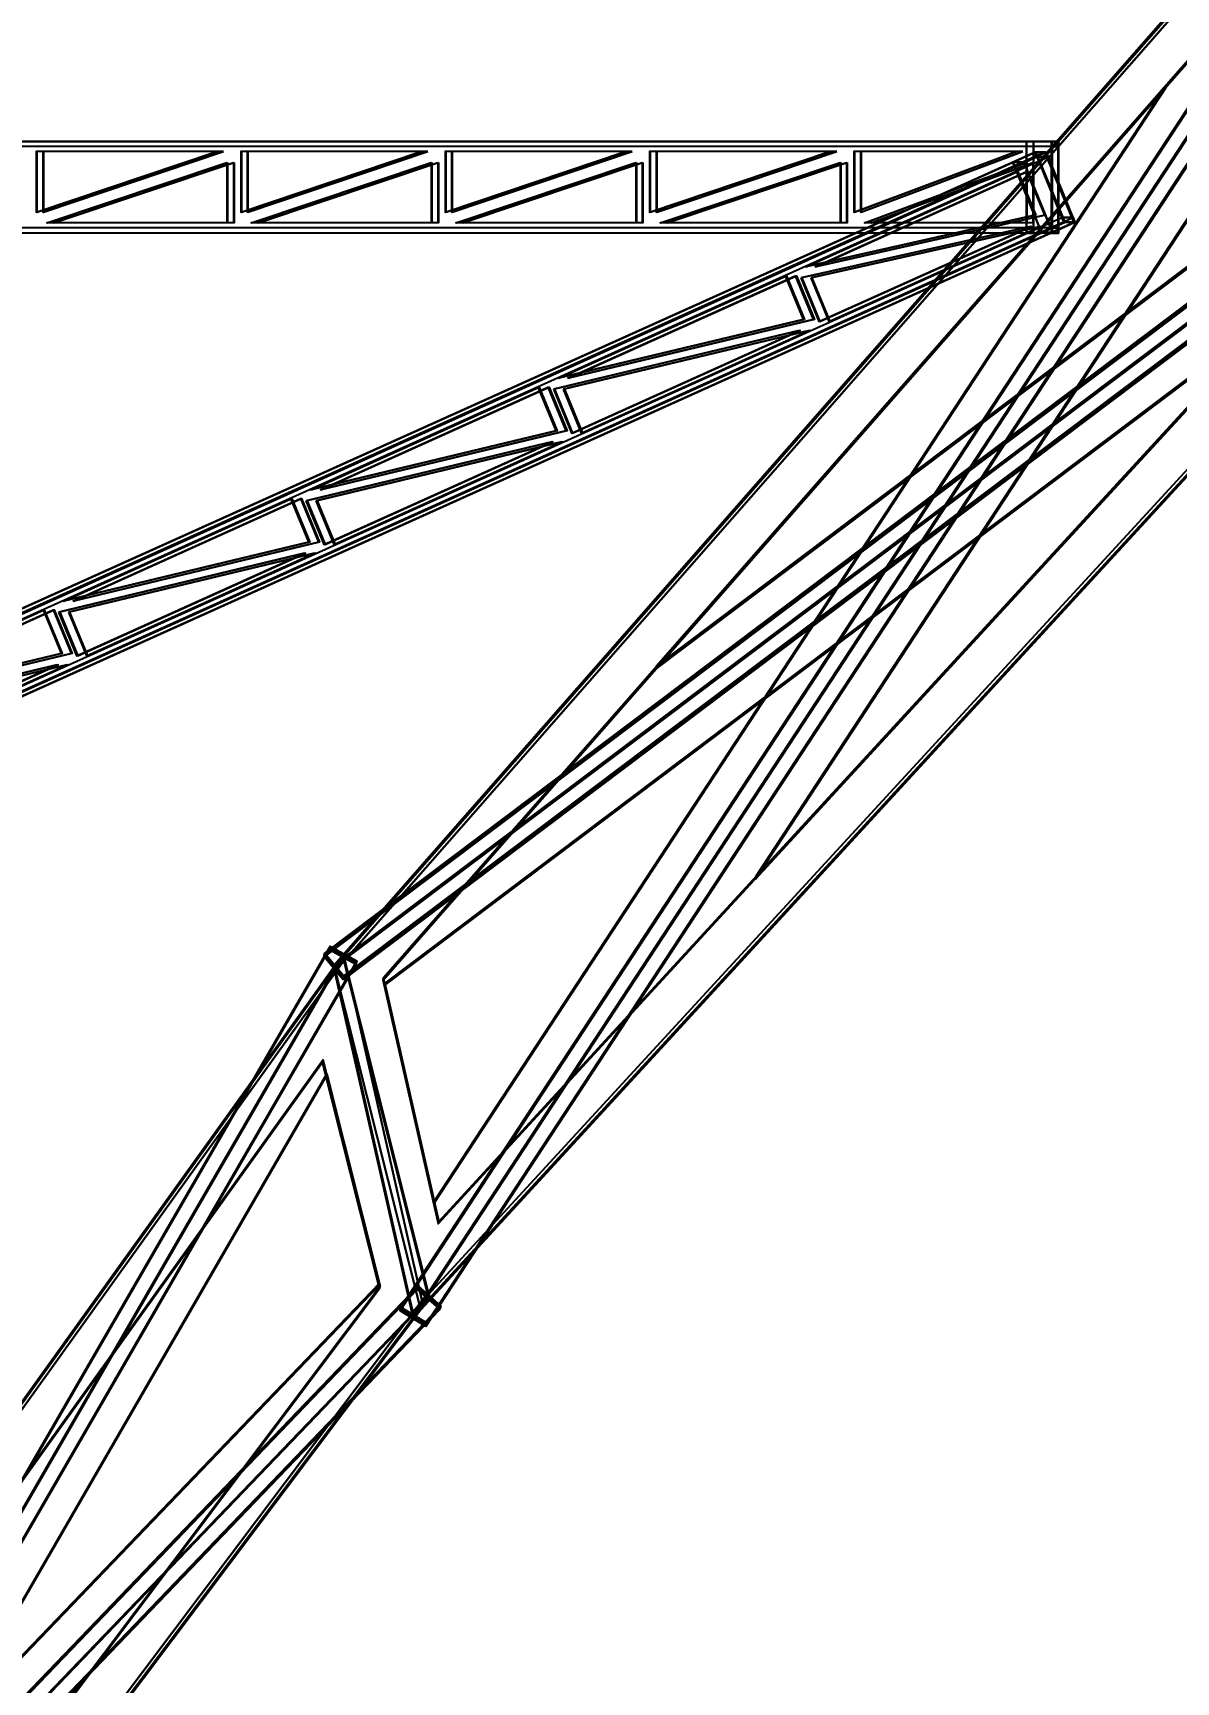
# Model space of a CAD drawing. Header units: millimetres. Extents: x -84906 to 117550, y -3000 to 338000.
# Drawn here: x -25243 to -20746, y 22179 to 28662 of the extents above; entities that cross this region are included whole.
import ezdxf

# ---------------------------------------------------------------- set-up
doc = ezdxf.new("R2010")
doc.units = ezdxf.units.MM
doc.layers.add('D-STR-DIM', color=7, linetype='Continuous', lineweight=13)
doc.layers.add('D-STR-STRC', color=7, linetype='Continuous', lineweight=25)
doc.styles.add('OpenSansCondensed-Light', font='OpenSansCondensed-Light.ttf')
doc.styles.add('TOWER_UNICODE', font='Arial Unicode.ttf')
doc.dimstyles.new('EZDXF', dxfattribs={"dimtxt": 0.25, "dimasz": 0.175, "dimexe": 0.375, "dimexo": 0.125, "dimgap": 0.1, "dimtad": 1, "dimlfac": 100, "dimzin": 12, "dimdsep": 46, "dimtxsty": 'OpenSansCondensed-Light', "dimblk": 'ARCHTICK', "dimcen": 2.5, "dimazin": 3, "dimtfac": 0.5, "dimtmove": 2, "dimatfit": 3})

# ---------------------------------------------------------------- blocks, each defined once
blk = doc.blocks.new('_ARCHTICK')
at = {"color": 0, "linetype": 'BYBLOCK', "const_width": 0.15}
blk.add_lwpolyline([(-0.5, -0.5), (0.5, 0.5)], dxfattribs=at)

msp = doc.modelspace()

# ---------------------------------------------------------------- linework, layer by layer
at = {"layer": 'D-STR-STRC'}
for points in [[(-23747.3, 23610.3), (-24059.7, 24987.9), (-19233.2, 30487.4)], [(-18920.6, 28856.5), (-19233, 30487.2), (-24059.5, 24987.7)], [(-24058.6, 24992.7), (-18919.7, 28861.5), (-19232.1, 30492.2)], [(-23746.2, 23615.1), (-24058.6, 24992.7), (-19232.1, 30492.2)], [(-19232.1, 30492.2), (-23746.2, 23615.1), (-24058.6, 24992.7)], [(-18919.7, 28861.5), (-19232.1, 30492.2), (-24058.6, 24992.7)], [(-24057.7, 24997.6), (-18918.8, 28866.4), (-19231.2, 30497.1)], [(-19231, 30496.9), (-23745.1, 23619.9), (-24057.5, 24997.4)], [(-23747.1, 23610.2), (-19233, 30487.2), (-18920.6, 28856.5)], [(-23746.2, 23615.1), (-19232.1, 30492.2), (-18919.7, 28861.5)], [(-19232.1, 30492.2), (-18919.7, 28861.5), (-23746.2, 23615.1)], [(-19231.2, 30497.1), (-18918.9, 28866.4), (-23745.3, 23620)], [(-19116.6, 28929.2), (-19340.1, 30095.8), (-22793.1, 26161.3)], [(-22792.2, 26166.2), (-19115.7, 28934.1), (-19339.2, 30100.8)], [(-19115.7, 28934.1), (-19339.2, 30100.8), (-22792.2, 26166.2)], [(-22791.3, 26171.2), (-19114.8, 28939), (-19338.3, 30105.7)], [(-22400.8, 25335.6), (-19325.7, 30020.5), (-19112.9, 28909.6)], [(-22400, 25340.5), (-19324.8, 30025.4), (-19112, 28914.5)], [(-19324.8, 30025.4), (-19112, 28914.5), (-22400, 25340.5)], [(-19324, 30030.3), (-19111.2, 28919.4), (-22399.1, 25345.4)], [(-18920.8, 28856.7), (-24059.6, 24987.9), (-23747.2, 23610.3)], [(-24058.6, 24992.7), (-23746.2, 23615.1), (-18919.7, 28861.5)], [(-18919.7, 28861.5), (-24058.6, 24992.7), (-23746.2, 23615.1)], [(-24057.6, 24997.4), (-23745.2, 23619.9), (-18918.7, 28866.2)], [(-23666.3, 24059.8), (-23865.7, 24939), (-20785.4, 28448.7)], [(-23665.2, 24064.6), (-23864.6, 24943.8), (-20784.4, 28453.5)], [(-20784.4, 28453.5), (-23665.2, 24064.6), (-23864.6, 24943.8)], [(-20783.3, 28458.3), (-23664.1, 24069.4), (-23863.5, 24948.6)], [(-21236.2, 28235.6), (-21236.2, 27875.6), (-30885.2, 27875.6), (-30885.2, 28235.6)], [(-21236.2, 28235.6), (-21236.2, 27875.6), (-30885.2, 27875.6), (-30885.2, 28235.6)], [(-21233.7, 28235.6), (-21233.7, 27875.6), (-30882.8, 27875.6), (-30882.8, 28235.6)], [(-21233.7, 28235.6), (-21233.7, 27875.6), (-30882.8, 27875.6), (-30882.8, 28235.6)], [(-21210.7, 28235.6), (-21210.7, 27875.6), (-30859.7, 27875.6), (-30859.7, 28235.6)], [(-21210.7, 28235.6), (-21210.7, 27875.6), (-30859.7, 27875.6), (-30859.7, 28235.6)], [(-21208.2, 28235.6), (-21208.2, 27875.6), (-30857.2, 27875.6), (-30857.2, 28235.6)], [(-21208.2, 28235.6), (-21208.2, 27875.6), (-30857.2, 27875.6), (-30857.2, 28235.6)], [(-21307, 28235.6), (-21335, 28235.6), (-21335, 27875.6), (-21307, 27875.6)], [(-21335, 28235.6), (-21307, 28235.6), (-21307, 27875.6), (-21335, 27875.6)], [(-21208.2, 28235.6), (-21236.2, 28235.6), (-21236.2, 28215.6), (-21208.2, 28215.6)], [(-21208.2, 28235.6), (-21236.2, 28235.6), (-21236.2, 27875.6), (-21208.2, 27875.6)], [(-21236.2, 28235.6), (-21208.2, 28235.6), (-21208.2, 28215.6), (-21236.2, 28215.6)], [(-21236.2, 28235.6), (-21208.2, 28235.6), (-21208.2, 27875.6), (-21236.2, 27875.6)], [(-32979.5, 22937.8), (-32866, 22662.2), (-21187.3, 27917.8), (-21300.8, 28193.3)], [(-32979.5, 22937.8), (-32866, 22662.2), (-21187.3, 27917.8), (-21300.8, 28193.3)], [(-32974.9, 22937.8), (-32861.4, 22662.2), (-21182.6, 27917.8), (-21296.1, 28193.3)], [(-32974.9, 22937.8), (-32861.4, 22662.2), (-21182.6, 27917.8), (-21296.1, 28193.3)], [(-32940.6, 22937.8), (-32827.1, 22662.2), (-21148.3, 27917.8), (-21261.8, 28193.3)], [(-32940.6, 22937.8), (-32827.1, 22662.2), (-21148.3, 27917.8), (-21261.8, 28193.3)], [(-32935.9, 22937.8), (-32822.4, 22662.2), (-21143.7, 27917.8), (-21257.2, 28193.3)], [(-32935.9, 22937.8), (-32822.4, 22662.2), (-21143.7, 27917.8), (-21257.2, 28193.3)], [(-24521.2, 28195.6), (-25229.5, 28195.6), (-25229.5, 27957.6)], [(-24521.2, 28195.6), (-25229.5, 28195.6), (-25229.5, 27957.6)], [(-24518.7, 28195.6), (-25227, 28195.6), (-25227, 27957.6)], [(-24518.7, 28195.6), (-25227, 28195.6), (-25227, 27957.6)], [(-24495.7, 28195.6), (-25204, 28195.6), (-25204, 27957.6)], [(-24495.7, 28195.6), (-25204, 28195.6), (-25204, 27957.6)], [(-24493.2, 28195.6), (-25201.5, 28195.6), (-25201.5, 27957.6)], [(-24493.2, 28195.6), (-25201.5, 28195.6), (-25201.5, 27957.6)], [(-24479.7, 28153.6), (-24479.7, 27915.6), (-25188, 27915.6)], [(-24479.7, 28153.6), (-24479.7, 27915.6), (-25188, 27915.6)], [(-24477.2, 28153.6), (-24477.2, 27915.6), (-25185.5, 27915.6)], [(-24477.2, 28153.6), (-24477.2, 27915.6), (-25185.5, 27915.6)], [(-24454.2, 28153.6), (-24454.2, 27915.6), (-25162.5, 27915.6)], [(-24454.2, 28153.6), (-24454.2, 27915.6), (-25162.5, 27915.6)], [(-24451.7, 28153.6), (-24451.7, 27915.6), (-25160, 27915.6)], [(-24451.7, 28153.6), (-24451.7, 27915.6), (-25160, 27915.6)], [(-23717.1, 28195.6), (-24425.4, 28195.6), (-24425.4, 27957.6)], [(-23717.1, 28195.6), (-24425.4, 28195.6), (-24425.4, 27957.6)], [(-23714.6, 28195.6), (-24422.9, 28195.6), (-24422.9, 27957.6)], [(-23714.6, 28195.6), (-24422.9, 28195.6), (-24422.9, 27957.6)], [(-23691.6, 28195.6), (-24399.9, 28195.6), (-24399.9, 27957.6)], [(-23691.6, 28195.6), (-24399.9, 28195.6), (-24399.9, 27957.6)], [(-23689.1, 28195.6), (-24397.4, 28195.6), (-24397.4, 27957.6)], [(-23689.1, 28195.6), (-24397.4, 28195.6), (-24397.4, 27957.6)], [(-23675.6, 28153.6), (-23675.6, 27915.6), (-24383.9, 27915.6)], [(-23675.6, 28153.6), (-23675.6, 27915.6), (-24383.9, 27915.6)], [(-23673.2, 28153.6), (-23673.2, 27915.6), (-24381.4, 27915.6)], [(-23673.2, 28153.6), (-23673.2, 27915.6), (-24381.4, 27915.6)], [(-23650.1, 28153.6), (-23650.1, 27915.6), (-24358.4, 27915.6)], [(-23650.1, 28153.6), (-23650.1, 27915.6), (-24358.4, 27915.6)], [(-23647.6, 28153.6), (-23647.6, 27915.6), (-24355.9, 27915.6)], [(-23647.6, 28153.6), (-23647.6, 27915.6), (-24355.9, 27915.6)], [(-22913.1, 28195.6), (-23621.3, 28195.6), (-23621.3, 27957.6)], [(-22913.1, 28195.6), (-23621.3, 28195.6), (-23621.3, 27957.6)], [(-22910.6, 28195.6), (-23618.8, 28195.6), (-23618.8, 27957.6)], [(-22910.6, 28195.6), (-23618.8, 28195.6), (-23618.8, 27957.6)], [(-22887.5, 28195.6), (-23595.8, 28195.6), (-23595.8, 27957.6)], [(-22887.5, 28195.6), (-23595.8, 28195.6), (-23595.8, 27957.6)], [(-22885, 28195.6), (-23593.3, 28195.6), (-23593.3, 27957.6)], [(-22885, 28195.6), (-23593.3, 28195.6), (-23593.3, 27957.6)], [(-22871.6, 28153.6), (-22871.6, 27915.6), (-23579.8, 27915.6)], [(-22871.6, 28153.6), (-22871.6, 27915.6), (-23579.8, 27915.6)], [(-22869.1, 28153.6), (-22869.1, 27915.6), (-23577.3, 27915.6)], [(-22869.1, 28153.6), (-22869.1, 27915.6), (-23577.3, 27915.6)], [(-22846, 28153.6), (-22846, 27915.6), (-23554.3, 27915.6)], [(-22846, 28153.6), (-22846, 27915.6), (-23554.3, 27915.6)], [(-22843.6, 28153.6), (-22843.6, 27915.6), (-23551.8, 27915.6)], [(-22843.6, 28153.6), (-22843.6, 27915.6), (-23551.8, 27915.6)], [(-22109, 28195.6), (-22817.2, 28195.6), (-22817.2, 27957.6)], [(-22109, 28195.6), (-22817.2, 28195.6), (-22817.2, 27957.6)], [(-22106.5, 28195.6), (-22814.7, 28195.6), (-22814.7, 27957.6)], [(-22106.5, 28195.6), (-22814.7, 28195.6), (-22814.7, 27957.6)], [(-22083.4, 28195.6), (-22791.7, 28195.6), (-22791.7, 27957.6)], [(-22083.4, 28195.6), (-22791.7, 28195.6), (-22791.7, 27957.6)], [(-22081, 28195.6), (-22789.2, 28195.6), (-22789.2, 27957.6)], [(-22081, 28195.6), (-22789.2, 28195.6), (-22789.2, 27957.6)], [(-22067.5, 28153.6), (-22067.5, 27915.6), (-22775.7, 27915.6)], [(-22067.5, 28153.6), (-22067.5, 27915.6), (-22775.7, 27915.6)], [(-22065, 28153.6), (-22065, 27915.6), (-22773.3, 27915.6)], [(-22065, 28153.6), (-22065, 27915.6), (-22773.3, 27915.6)], [(-22042, 28153.6), (-22042, 27915.6), (-22750.2, 27915.6)], [(-22042, 28153.6), (-22042, 27915.6), (-22750.2, 27915.6)], [(-22039.5, 28153.6), (-22039.5, 27915.6), (-22747.7, 27915.6)], [(-22039.5, 28153.6), (-22039.5, 27915.6), (-22747.7, 27915.6)], [(-21376.5, 28195.6), (-22013.1, 28195.6), (-22013.1, 27957.6)], [(-21376.5, 28195.6), (-22013.1, 28195.6), (-22013.1, 27957.6)], [(-21374, 28195.6), (-22010.7, 28195.6), (-22010.7, 27957.6)], [(-21374, 28195.6), (-22010.7, 28195.6), (-22010.7, 27957.6)], [(-21351, 28195.6), (-21987.6, 28195.6), (-21987.6, 27957.6)], [(-21351, 28195.6), (-21987.6, 28195.6), (-21987.6, 27957.6)], [(-21348.5, 28195.6), (-21985.1, 28195.6), (-21985.1, 27957.6)], [(-21348.5, 28195.6), (-21985.1, 28195.6), (-21985.1, 27957.6)], [(-21335, 28153.6), (-21335, 27915.6), (-21971.7, 27915.6)], [(-21335, 28153.6), (-21335, 27915.6), (-21971.7, 27915.6)], [(-21332.5, 28153.6), (-21332.5, 27915.6), (-21969.2, 27915.6)], [(-21332.5, 28153.6), (-21332.5, 27915.6), (-21969.2, 27915.6)], [(-21309.5, 28153.6), (-21309.5, 27915.6), (-21946.1, 27915.6)], [(-21309.5, 28153.6), (-21309.5, 27915.6), (-21946.1, 27915.6)], [(-21307, 28153.6), (-21307, 27915.6), (-21943.6, 27915.6)], [(-21307, 28153.6), (-21307, 27915.6), (-21943.6, 27915.6)], [(-21388.7, 28153.8), (-21345, 28153.8), (-21231.5, 27878.2), (-21275.2, 27878.2)], [(-21345, 28153.8), (-21388.7, 28153.8), (-21275.2, 27878.2), (-21231.5, 27878.2)], [(-21300.8, 28193.3), (-21257.2, 28193.3), (-21249.6, 28175), (-21293.2, 28175)], [(-21300.8, 28193.3), (-21257.2, 28193.3), (-21143.7, 27917.8), (-21187.3, 27917.8)], [(-21257.2, 28193.3), (-21300.8, 28193.3), (-21293.2, 28175), (-21249.6, 28175)], [(-21257.2, 28193.3), (-21300.8, 28193.3), (-21187.3, 27917.8), (-21143.7, 27917.8)], [(-22205.7, 27742.6), (-21373.5, 28117), (-21302.8, 27945.3)], [(-22205.7, 27742.6), (-21373.5, 28117), (-21302.8, 27945.3)], [(-22201.1, 27742.6), (-21368.9, 28117), (-21298.1, 27945.3)], [(-22201.1, 27742.6), (-21368.9, 28117), (-21298.1, 27945.3)], [(-22166.7, 27742.6), (-21334.6, 28117), (-21263.8, 27945.3)], [(-22166.7, 27742.6), (-21334.6, 28117), (-21263.8, 27945.3)], [(-22162.1, 27742.6), (-21329.9, 28117), (-21259.2, 27945.3)], [(-22162.1, 27742.6), (-21329.9, 28117), (-21259.2, 27945.3)], [(-22222.2, 27699.2), (-22151.5, 27527.4), (-21319.3, 27901.9)], [(-22222.2, 27699.2), (-22151.5, 27527.4), (-21319.3, 27901.9)], [(-22217.6, 27699.2), (-22146.8, 27527.4), (-21314.6, 27901.9)], [(-22217.6, 27699.2), (-22146.8, 27527.4), (-21314.6, 27901.9)], [(-22183.3, 27699.2), (-22112.5, 27527.4), (-21280.3, 27901.9)], [(-22183.3, 27699.2), (-22112.5, 27527.4), (-21280.3, 27901.9)], [(-22178.6, 27699.2), (-22107.9, 27527.4), (-21275.7, 27901.9)], [(-22178.6, 27699.2), (-22107.9, 27527.4), (-21275.7, 27901.9)], [(-21208.2, 27895.6), (-21236.2, 27895.6), (-21236.2, 27875.6), (-21208.2, 27875.6)], [(-21236.2, 27895.6), (-21208.2, 27895.6), (-21208.2, 27875.6), (-21236.2, 27875.6)], [(-21194.8, 27936.2), (-21151.2, 27936.2), (-21143.7, 27917.8), (-21187.3, 27917.8)], [(-21151.2, 27936.2), (-21194.8, 27936.2), (-21187.3, 27917.8), (-21143.7, 27917.8)], [(-23178.9, 27304.6), (-22283.1, 27707.8), (-22212.3, 27536)], [(-23178.9, 27304.6), (-22283.1, 27707.8), (-22212.3, 27536)], [(-23174.3, 27304.6), (-22278.4, 27707.8), (-22207.6, 27536)], [(-23174.3, 27304.6), (-22278.4, 27707.8), (-22207.6, 27536)], [(-23140, 27304.6), (-22244.1, 27707.8), (-22173.3, 27536)], [(-23140, 27304.6), (-22244.1, 27707.8), (-22173.3, 27536)], [(-23135.3, 27304.6), (-22239.4, 27707.8), (-22168.7, 27536)], [(-23135.3, 27304.6), (-22239.4, 27707.8), (-22168.7, 27536)], [(-23858.5, 24926.5), (-23646.1, 23990.2), (-20365.6, 27556.1)], [(-20367.7, 27546.6), (-23860.5, 24917), (-23648.2, 23980.7)], [(-23859.5, 24921.8), (-23647.2, 23985.4), (-20366.6, 27551.4)], [(-20366.6, 27551.4), (-23859.5, 24921.8), (-23647.2, 23985.4)], [(-23195.5, 27261.2), (-23124.7, 27089.5), (-22228.8, 27492.6)], [(-23195.5, 27261.2), (-23124.7, 27089.5), (-22228.8, 27492.6)], [(-23190.8, 27261.2), (-23120.1, 27089.5), (-22224.2, 27492.6)], [(-23190.8, 27261.2), (-23120.1, 27089.5), (-22224.2, 27492.6)], [(-23156.5, 27261.2), (-23085.7, 27089.5), (-22189.8, 27492.6)], [(-23156.5, 27261.2), (-23085.7, 27089.5), (-22189.8, 27492.6)], [(-23151.8, 27261.2), (-23081.1, 27089.5), (-22185.2, 27492.6)], [(-23151.8, 27261.2), (-23081.1, 27089.5), (-22185.2, 27492.6)], [(-24152.2, 26866.6), (-23256.3, 27269.8), (-23185.5, 27098)], [(-24152.2, 26866.6), (-23256.3, 27269.8), (-23185.5, 27098)], [(-24147.5, 26866.6), (-23251.6, 27269.8), (-23180.9, 27098)], [(-24147.5, 26866.6), (-23251.6, 27269.8), (-23180.9, 27098)], [(-24113.2, 26866.6), (-23217.3, 27269.8), (-23146.6, 27098)], [(-24113.2, 26866.6), (-23217.3, 27269.8), (-23146.6, 27098)], [(-24108.6, 26866.6), (-23212.7, 27269.8), (-23141.9, 27098)], [(-24108.6, 26866.6), (-23212.7, 27269.8), (-23141.9, 27098)], [(-24168.7, 26823.3), (-24097.9, 26651.5), (-23202, 27054.7)], [(-24168.7, 26823.3), (-24097.9, 26651.5), (-23202, 27054.7)], [(-24164, 26823.3), (-24093.3, 26651.5), (-23197.4, 27054.7)], [(-24164, 26823.3), (-24093.3, 26651.5), (-23197.4, 27054.7)], [(-24129.7, 26823.3), (-24059, 26651.5), (-23163.1, 27054.7)], [(-24129.7, 26823.3), (-24059, 26651.5), (-23163.1, 27054.7)], [(-24125.1, 26823.3), (-24054.3, 26651.5), (-23158.4, 27054.7)], [(-24125.1, 26823.3), (-24054.3, 26651.5), (-23158.4, 27054.7)], [(-25125.4, 26428.7), (-24229.5, 26831.8), (-24158.8, 26660.1)], [(-25125.4, 26428.7), (-24229.5, 26831.8), (-24158.8, 26660.1)], [(-25120.8, 26428.7), (-24224.9, 26831.8), (-24154.1, 26660.1)], [(-25120.8, 26428.7), (-24224.9, 26831.8), (-24154.1, 26660.1)], [(-25086.4, 26428.7), (-24190.5, 26831.8), (-24119.8, 26660.1)], [(-25086.4, 26428.7), (-24190.5, 26831.8), (-24119.8, 26660.1)], [(-25081.8, 26428.7), (-24185.9, 26831.8), (-24115.1, 26660.1)], [(-25081.8, 26428.7), (-24185.9, 26831.8), (-24115.1, 26660.1)], [(-25141.9, 26385.3), (-25071.2, 26213.5), (-24175.3, 26616.7)], [(-25141.9, 26385.3), (-25071.2, 26213.5), (-24175.3, 26616.7)], [(-25137.3, 26385.3), (-25066.5, 26213.5), (-24170.6, 26616.7)], [(-25137.3, 26385.3), (-25066.5, 26213.5), (-24170.6, 26616.7)], [(-25102.9, 26385.3), (-25032.2, 26213.5), (-24136.3, 26616.7)], [(-25102.9, 26385.3), (-25032.2, 26213.5), (-24136.3, 26616.7)], [(-25098.3, 26385.3), (-25027.5, 26213.5), (-24131.6, 26616.7)], [(-25098.3, 26385.3), (-25027.5, 26213.5), (-24131.6, 26616.7)], [(-26098.6, 25990.7), (-25202.7, 26393.9), (-25132, 26222.1)], [(-26098.6, 25990.7), (-25202.7, 26393.9), (-25132, 26222.1)], [(-26094, 25990.7), (-25198.1, 26393.9), (-25127.3, 26222.1)], [(-26094, 25990.7), (-25198.1, 26393.9), (-25127.3, 26222.1)], [(-26059.7, 25990.7), (-25163.8, 26393.9), (-25093, 26222.1)], [(-26059.7, 25990.7), (-25163.8, 26393.9), (-25093, 26222.1)], [(-26055, 25990.7), (-25159.1, 26393.9), (-25088.4, 26222.1)], [(-26055, 25990.7), (-25159.1, 26393.9), (-25088.4, 26222.1)], [(-26115.1, 25947.3), (-26044.4, 25775.6), (-25148.5, 26178.7)], [(-26115.1, 25947.3), (-26044.4, 25775.6), (-25148.5, 26178.7)], [(-26110.5, 25947.3), (-26039.7, 25775.6), (-25143.8, 26178.7)], [(-26110.5, 25947.3), (-26039.7, 25775.6), (-25143.8, 26178.7)], [(-26076.2, 25947.3), (-26005.4, 25775.6), (-25109.5, 26178.7)], [(-26076.2, 25947.3), (-26005.4, 25775.6), (-25109.5, 26178.7)], [(-26071.5, 25947.3), (-26000.8, 25775.6), (-25104.9, 26178.7)], [(-26071.5, 25947.3), (-26000.8, 25775.6), (-25104.9, 26178.7)], [(-28506.2, 17281.8), (-28844.5, 18318.1), (-24024.2, 25031.3)], [(-23685.7, 23685.6), (-24024, 25031.2), (-28844.4, 18318)], [(-28843.3, 18322.9), (-23684.6, 23690.5), (-24022.9, 25036.1)], [(-28504.9, 17286.6), (-28843.3, 18322.9), (-24022.9, 25036.1)], [(-24022.9, 25036.1), (-28504.9, 17286.6), (-28843.3, 18322.9)], [(-23684.6, 23690.5), (-24022.9, 25036.1), (-28843.3, 18322.9)], [(-28842.1, 18327.8), (-23683.4, 23695.4), (-24021.8, 25041)], [(-24021.6, 25040.9), (-28503.6, 17291.4), (-28842, 18327.7)], [(-28506, 17281.7), (-24024, 25031.2), (-23685.7, 23685.6)], [(-28504.9, 17286.6), (-24022.9, 25036.1), (-23684.6, 23690.5)], [(-24022.9, 25036.1), (-23684.6, 23690.5), (-28504.9, 17286.6)], [(-24021.8, 25041), (-23683.5, 23695.4), (-28503.8, 17291.5)], [(-24022.4, 24940.2), (-24097.7, 25030.5), (-24095.7, 25040.2), (-24020.5, 24949.9)], [(-24094.8, 25045.1), (-24019.5, 24954.8), (-24021.4, 24945.1), (-24096.7, 25035.4)], [(-23972.2, 25000.3), (-24077.2, 25057.4), (-24074.9, 25067.1), (-23969.8, 25010)], [(-24073.7, 25072), (-23968.6, 25014.8), (-23971, 25005.1), (-24076.1, 25062.2)], [(-24018.2, 25017.5), (-24018.2, 25017.5), (-24022.9, 25036.1), (-24022.9, 25036.1)], [(-24018.2, 25017.5), (-24018.2, 25017.5), (-24022.9, 25036.1), (-24022.9, 25036.1)], [(-23684.7, 23691), (-23684.8, 23691.2), (-24022.8, 25035.6), (-24022.7, 25035.4)], [(-23684.7, 23691), (-23684.8, 23691.2), (-24022.8, 25035.6), (-24022.7, 25035.4)], [(-23707.7, 23657.6), (-23707.8, 23657.8), (-24019.9, 25036.1), (-24019.8, 25035.9)], [(-23707.7, 23657.6), (-23707.8, 23657.8), (-24019.9, 25036.1), (-24019.8, 25035.9)], [(-24054.3, 24973.9), (-24054.3, 24973.9), (-24058.6, 24992.7), (-24058.6, 24992.7)], [(-24054.3, 24973.9), (-24054.3, 24973.9), (-24058.6, 24992.7), (-24058.6, 24992.7)], [(-23746.3, 23615.6), (-23746.4, 23615.8), (-24058.5, 24992.1), (-24058.4, 24991.9)], [(-23746.3, 23615.6), (-23746.4, 23615.8), (-24058.5, 24992.1), (-24058.4, 24991.9)], [(-23718.7, 23645.8), (-23718.8, 23646), (-24056.8, 24988.2), (-24056.7, 24988)], [(-23718.7, 23645.8), (-23718.8, 23646), (-24056.8, 24988.2), (-24056.7, 24988)], [(-23882.4, 23737.2), (-24103.1, 24614.9), (-27246.9, 20236.5)], [(-27245.8, 20241.4), (-23881.3, 23742.1), (-24101.9, 24619.8)], [(-23881.3, 23742.1), (-24101.9, 24619.8), (-27245.8, 20241.4)], [(-27244.6, 20246.3), (-23880.1, 23747.1), (-24100.8, 24624.7)], [(-26871.4, 19750.1), (-24089.4, 24560.3), (-23879.3, 23725)], [(-26870.3, 19755), (-24088.3, 24565.2), (-23878.2, 23730)], [(-24088.3, 24565.2), (-23878.2, 23730), (-26870.3, 19755)], [(-24087.2, 24570.1), (-23877.1, 23734.9), (-26869.2, 19759.9)], [(-23641.8, 23644), (-23730.9, 23722.4), (-23728.5, 23732.1), (-23639.5, 23653.7)], [(-23727.3, 23737), (-23638.3, 23658.5), (-23640.7, 23648.8), (-23729.7, 23727.3)], [(-23685.8, 23685.7), (-28844.5, 18318.1), (-28506.2, 17281.8)], [(-28843.3, 18322.9), (-28504.9, 17286.6), (-23684.6, 23690.5)], [(-23684.6, 23690.5), (-28843.3, 18322.9), (-28504.9, 17286.6)], [(-28842, 18327.7), (-28503.6, 17291.4), (-23683.3, 23695.3)], [(-23689.2, 23709.1), (-23689.2, 23709.1), (-23684.6, 23690.5), (-23684.6, 23690.5)], [(-23689.2, 23709.1), (-23689.2, 23709.1), (-23684.6, 23690.5), (-23684.6, 23690.5)], [(-23696.8, 23576.8), (-23798.6, 23638.8), (-23796.6, 23648.5), (-23694.8, 23586.5)], [(-23795.7, 23653.4), (-23693.8, 23591.3), (-23695.8, 23581.6), (-23797.6, 23643.7)], [(-23750.5, 23633.8), (-23750.5, 23633.8), (-23746.2, 23615.1), (-23746.2, 23615.1)], [(-23750.5, 23633.8), (-23750.5, 23633.8), (-23746.2, 23615.1), (-23746.2, 23615.1)]]:
    msp.add_lwpolyline(points, close=True, dxfattribs=at)
for points in [[(-24058.6, 24992.7), (-19232.1, 30492.2)], [(-19232.1, 30492.2), (-24058.6, 24992.7)], [(-24054.3, 24973.9), (-19228.5, 30473.4)], [(-19228.5, 30473.4), (-24054.3, 24973.9)], [(-23798.6, 23638.8), (-19284.5, 30515.9)], [(-19283.5, 30520.8), (-23797.6, 23643.7)], [(-23796.6, 23648.5), (-19282.5, 30525.6)], [(-19281.6, 30530.5), (-23795.7, 23653.4)], [(-23696.8, 23576.8), (-19182.7, 30453.8)], [(-19181.7, 30458.7), (-23695.8, 23581.6)], [(-23694.8, 23586.5), (-19180.7, 30463.5)], [(-19179.7, 30468.4), (-23693.8, 23591.3)], [(-18958.8, 28899.3), (-24097.7, 25030.5)], [(-24096.7, 25035.4), (-18957.9, 28904.2)], [(-18956.9, 28909), (-24095.7, 25040.2)], [(-24094.8, 25045.1), (-18955.9, 28913.9)], [(-23750.5, 23633.8), (-18923.3, 28880.2)], [(-18923.3, 28880.2), (-23750.5, 23633.8)], [(-23746.2, 23615.1), (-18919.7, 28861.5)], [(-18919.7, 28861.5), (-23746.2, 23615.1)], [(-18883.5, 28809), (-24022.4, 24940.2)], [(-24021.4, 24945.1), (-18882.6, 28813.9)], [(-18881.6, 28818.7), (-24020.5, 24949.9)], [(-24019.5, 24954.8), (-18880.6, 28823.6)], [(-21236.2, 28235.6), (-30885.2, 28235.6)], [(-21236.2, 28235.6), (-30885.2, 28235.6)], [(-21236.2, 28215.6), (-30885.2, 28215.6)], [(-21236.2, 28215.6), (-30885.2, 28215.6)], [(-21208.2, 28235.6), (-30857.2, 28235.6)], [(-21208.2, 28235.6), (-30857.2, 28235.6)], [(-21208.2, 28215.6), (-30857.2, 28215.6)], [(-21208.2, 28215.6), (-30857.2, 28215.6)], [(-21236.2, 28235.6), (-21335, 28235.6)], [(-21236.2, 28235.6), (-21335, 28235.6)], [(-21208.2, 28235.6), (-21307, 28235.6)], [(-21208.2, 28235.6), (-21307, 28235.6)], [(-32979.5, 22937.8), (-21300.8, 28193.3)], [(-32979.5, 22937.8), (-21300.8, 28193.3)], [(-32972, 22919.4), (-21293.2, 28175)], [(-32972, 22919.4), (-21293.2, 28175)], [(-32935.9, 22937.8), (-21257.2, 28193.3)], [(-32935.9, 22937.8), (-21257.2, 28193.3)], [(-32928.3, 22919.4), (-21249.6, 28175)], [(-32928.3, 22919.4), (-21249.6, 28175)], [(-21388.7, 28153.8), (-21300.8, 28193.3)], [(-21388.7, 28153.8), (-21300.8, 28193.3)], [(-21345, 28153.8), (-21257.2, 28193.3)], [(-21345, 28153.8), (-21257.2, 28193.3)], [(-32873.6, 22680.6), (-21194.8, 27936.2)], [(-32873.6, 22680.6), (-21194.8, 27936.2)], [(-32866, 22662.2), (-21187.3, 27917.8)], [(-32866, 22662.2), (-21187.3, 27917.8)], [(-32830, 22680.6), (-21151.2, 27936.2)], [(-32830, 22680.6), (-21151.2, 27936.2)], [(-32822.4, 22662.2), (-21143.7, 27917.8)], [(-32822.4, 22662.2), (-21143.7, 27917.8)], [(-21236.2, 27895.6), (-30885.2, 27895.6)], [(-21236.2, 27895.6), (-30885.2, 27895.6)], [(-21208.2, 27895.6), (-30857.2, 27895.6)], [(-21208.2, 27895.6), (-30857.2, 27895.6)], [(-21275.2, 27878.2), (-21187.3, 27917.8)], [(-21275.2, 27878.2), (-21187.3, 27917.8)], [(-21231.5, 27878.2), (-21143.7, 27917.8)], [(-21231.5, 27878.2), (-21143.7, 27917.8)], [(-21236.2, 27875.6), (-30885.2, 27875.6)], [(-21236.2, 27875.6), (-30885.2, 27875.6)], [(-21208.2, 27875.6), (-30857.2, 27875.6)], [(-21208.2, 27875.6), (-30857.2, 27875.6)], [(-21236.2, 27875.6), (-21335, 27875.6)], [(-21236.2, 27875.6), (-21335, 27875.6)], [(-21208.2, 27875.6), (-21307, 27875.6)], [(-21208.2, 27875.6), (-21307, 27875.6)], [(-28843.3, 18322.9), (-24022.9, 25036.1)], [(-24022.9, 25036.1), (-28843.3, 18322.9)], [(-28559.2, 17307.9), (-24077.2, 25057.4)], [(-24076.1, 25062.2), (-28558, 17312.7)], [(-28556.8, 17317.6), (-24074.9, 25067.1)], [(-24073.7, 25072), (-28555.6, 17322.4)], [(-24058.5, 24992.1), (-24019.9, 25036.1)], [(-24019.9, 25036.1), (-24058.5, 24992.1)], [(-24058.4, 24991.9), (-24019.8, 25035.9)], [(-24019.8, 25035.9), (-24058.4, 24991.9)], [(-24056.8, 24988.2), (-24022.8, 25035.6)], [(-24022.8, 25035.6), (-24056.8, 24988.2)], [(-24056.7, 24988), (-24022.7, 25035.4)], [(-24022.7, 25035.4), (-24056.7, 24988)], [(-28837.3, 18304.5), (-24018.2, 25017.5)], [(-24018.2, 25017.5), (-28837.3, 18304.5)], [(-28454.2, 17250.8), (-23972.2, 25000.3)], [(-23971, 25005.1), (-28453, 17255.6)], [(-28451.8, 17260.5), (-23969.8, 25010)], [(-23968.6, 25014.8), (-28450.6, 17265.3)], [(-23728.5, 23732.1), (-28887.2, 18364.5)], [(-28886, 18369.4), (-23727.3, 23737)], [(-23730.9, 23722.4), (-28889.6, 18354.8)], [(-28888.4, 18359.7), (-23729.7, 23727.3)], [(-28510.9, 17304.9), (-23689.2, 23709.1)], [(-23689.2, 23709.1), (-28510.9, 17304.9)], [(-28504.9, 17286.6), (-23684.6, 23690.5)], [(-23684.6, 23690.5), (-28504.9, 17286.6)], [(-23718.8, 23646), (-23684.8, 23691.2)], [(-23684.8, 23691.2), (-23718.8, 23646)], [(-23718.7, 23645.8), (-23684.7, 23691)], [(-23684.7, 23691), (-23718.7, 23645.8)], [(-23641.8, 23644), (-28800.5, 18276.4)], [(-28799.3, 18281.2), (-23640.7, 23648.8)], [(-23639.5, 23653.7), (-28798.2, 18286.1)], [(-28797, 18290.9), (-23638.3, 23658.5)], [(-23746.4, 23615.8), (-23707.8, 23657.8)], [(-23707.8, 23657.8), (-23746.4, 23615.8)], [(-23746.3, 23615.6), (-23707.7, 23657.6)], [(-23707.7, 23657.6), (-23746.3, 23615.6)]]:
    msp.add_lwpolyline(points, dxfattribs=at)

# ---------------------------------------------------------------- dimensions: what is measured, and where the dimension line sits
at = {"layer": 'D-STR-DIM'}
msp.add_linear_dim(base=(-79000, 0), p1=(0, 0), p2=(0, 333000), angle=90, dimstyle='EZDXF', override={"dimtxt": 4200, "dimasz": 1875, "dimexe": 1050, "dimexo": 900, "dimgap": 1050, "dimtad": 1, "dimdec": 0, "dimlfac": 1, "dimlunit": 2, "dimtxsty": 'TOWER_UNICODE', "dimclrd": 7, "dimclre": 7, "dimclrt": 7}, dxfattribs=at).render()

doc.saveas('drawing.dxf')
